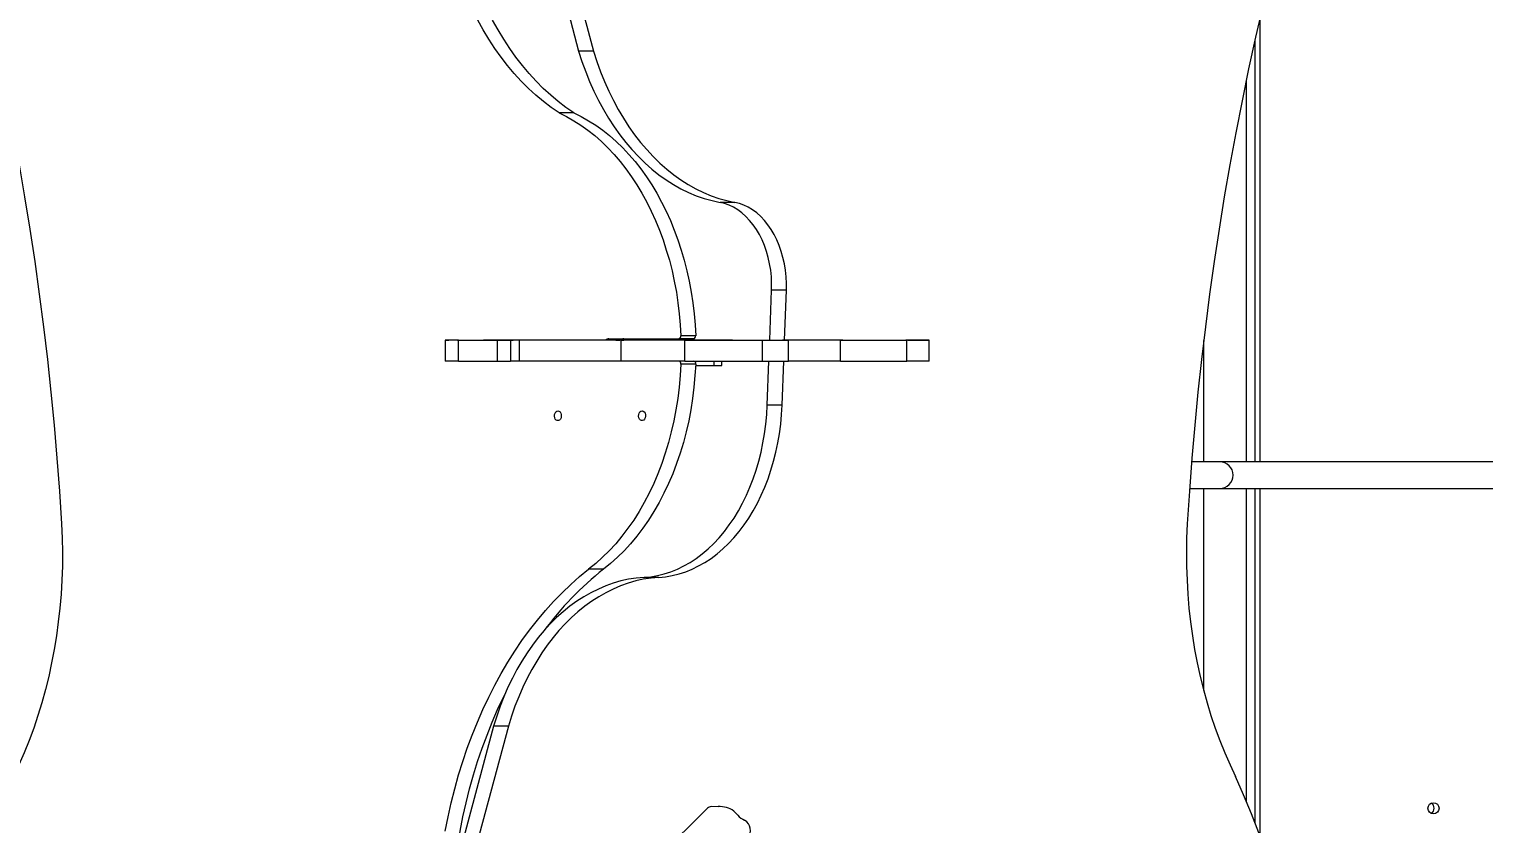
# Model space of a CAD drawing. Header units: millimetres. Extents: x 10665 to 29906, y -6125 to 7364.
# Drawn here: x 23502 to 24541, y 1129 to 1697 of the extents above; entities that cross this region are included whole.
import ezdxf

# ---------------------------------------------------------------- set-up
doc = ezdxf.new("R2010")
doc.units = ezdxf.units.MM
for name, color, linetype in [('DIKOM_ОБЪЕКТ', 7, 'Continuous'), ('DIKOM_РАЗМЕР_ЗОНА', 7, 'Continuous'), ('DIKOM_РАЗМЕР_ОБЪЕКТА', 7, 'Continuous')]:
    doc.layers.add(name, color=color, linetype=linetype)
doc.styles.add('style1', font='arial.ttf', dxfattribs={"width": 0.8})
doc.dimstyles.new('1-50', dxfattribs={"dimtxt": 300, "dimasz": 200, "dimexe": 100, "dimexo": 0, "dimgap": 100, "dimtad": 1, "dimdec": 0, "dimtxsty": 'style1', "dimcen": 0, "dimclrd": 7, "dimclre": 7, "dimadec": 1, "dimazin": 2, "dimtfac": 1, "dimtdec": 0, "dimtmove": 1, "dimatfit": 3, "dimfxl": 0, "dimlwd": 25, "dimlwe": 18, "dimarcsym": 0})

# ---------------------------------------------------------------- blocks, each defined once
blk = doc.blocks.new('*D16')
at = {"layer": 'Defpoints', "color": 0, "transparency": 16777216}
for p in [(12665, 4926.5), (12665, 1146.9), (26947.7, -1821.9)]:
    blk.add_point(p, dxfattribs=at)
at = {"layer": 'DIKOM_РАЗМЕР_ОБЪЕКТА', "color": 7, "lineweight": 18, "transparency": 16777216}
for p, q in [((12665, 1146.9), (12665, 5026.5)), ((26947.7, -1821.9), (26947.7, 5026.5))]:
    blk.add_line(p, q, dxfattribs=at)
at = {"layer": 'DIKOM_РАЗМЕР_ОБЪЕКТА', "color": 7, "lineweight": 25, "transparency": 16777216}
blk.add_line((26747.7, 4926.5), (12865, 4926.5), dxfattribs=at)
at = {"layer": 'DIKOM_РАЗМЕР_ОБЪЕКТА', "color": 7, "transparency": 16777216}
for points in [[(12865, 4959.9), (12865, 4893.2), (12665, 4926.5)], [(26747.7, 4959.9), (26747.7, 4893.2), (26947.7, 4926.5)]]:
    blk.add_solid(points, dxfattribs=at)
at = {"layer": 'DIKOM_РАЗМЕР_ОБЪЕКТА', "color": 0, "transparency": 16777216, "insert": (21497, 5179.8), "char_height": 300, "attachment_point": 5, "style": 'style1'}
blk.add_mtext('14300', dxfattribs=at)
blk = doc.blocks.new('*D15')
at = {"layer": 'Defpoints', "color": 0, "transparency": 16777216}
for p in [(20416.8, 4419), (19675.9, -4001.4), (28567.5, -4001.4)]:
    blk.add_point(p, dxfattribs=at)
at = {"layer": 'DIKOM_РАЗМЕР_ОБЪЕКТА', "color": 7, "lineweight": 18, "transparency": 16777216}
for p, q in [((20416.8, 4419), (28667.5, 4419)), ((19675.9, -4001.4), (28667.5, -4001.4))]:
    blk.add_line(p, q, dxfattribs=at)
at = {"layer": 'DIKOM_РАЗМЕР_ОБЪЕКТА', "color": 7, "lineweight": 25, "transparency": 16777216}
blk.add_line((28567.5, 4219), (28567.5, -3801.4), dxfattribs=at)
at = {"layer": 'DIKOM_РАЗМЕР_ОБЪЕКТА', "color": 7, "transparency": 16777216}
for points in [[(28534.2, 4219), (28600.8, 4219), (28567.5, 4419)], [(28534.2, -3801.4), (28600.8, -3801.4), (28567.5, -4001.4)]]:
    blk.add_solid(points, dxfattribs=at)
at = {"layer": 'DIKOM_РАЗМЕР_ОБЪЕКТА', "color": 0, "transparency": 16777216, "insert": (28248, -1553.3), "char_height": 300, "attachment_point": 5, "rotation": 90, "style": 'style1'}
blk.add_mtext('8400', dxfattribs=at)
blk = doc.blocks.new('*D14')
at = {"layer": 'Defpoints', "color": 0, "transparency": 16777216}
for p in [(28947.7, 6914), (10665, 1629.9), (28947.7, -1535.4)]:
    blk.add_point(p, dxfattribs=at)
at = {"layer": 'DIKOM_РАЗМЕР_ЗОНА', "color": 7, "lineweight": 18, "transparency": 16777216}
for p, q in [((10665, 1629.9), (10665, 7014)), ((28947.7, -1535.4), (28947.7, 7014))]:
    blk.add_line(p, q, dxfattribs=at)
at = {"layer": 'DIKOM_РАЗМЕР_ЗОНА', "color": 7, "lineweight": 25, "transparency": 16777216}
blk.add_line((10865, 6914), (28747.7, 6914), dxfattribs=at)
at = {"layer": 'DIKOM_РАЗМЕР_ЗОНА', "color": 7, "transparency": 16777216}
for points in [[(10865, 6947.4), (10865, 6880.7), (10665, 6914)], [(28747.7, 6947.4), (28747.7, 6880.7), (28947.7, 6914)]]:
    blk.add_solid(points, dxfattribs=at)
at = {"layer": 'DIKOM_РАЗМЕР_ЗОНА', "color": 0, "transparency": 16777216, "insert": (21431.5, 7167.3), "char_height": 300, "attachment_point": 5, "style": 'style1'}
blk.add_mtext('18300', dxfattribs=at)
blk = doc.blocks.new('*D13')
at = {"layer": 'Defpoints', "color": 0, "transparency": 16777216}
for p in [(20470.8, 6542.6), (29806, 6542.6), (19621.9, -6125)]:
    blk.add_point(p, dxfattribs=at)
at = {"layer": 'DIKOM_РАЗМЕР_ЗОНА', "color": 7, "lineweight": 18, "transparency": 16777216}
for p, q in [((20470.8, 6542.6), (29906, 6542.6)), ((19621.9, -6125), (29906, -6125))]:
    blk.add_line(p, q, dxfattribs=at)
at = {"layer": 'DIKOM_РАЗМЕР_ЗОНА', "color": 7, "lineweight": 25, "transparency": 16777216}
blk.add_line((29806, -5925), (29806, 6342.6), dxfattribs=at)
at = {"layer": 'DIKOM_РАЗМЕР_ЗОНА', "color": 7, "transparency": 16777216}
for points in [[(29772.7, 6342.6), (29839.3, 6342.6), (29806, 6542.6)], [(29772.7, -5925), (29839.3, -5925), (29806, -6125)]]:
    blk.add_solid(points, dxfattribs=at)
at = {"layer": 'DIKOM_РАЗМЕР_ЗОНА', "color": 0, "transparency": 16777216, "insert": (29552.8, 208.8), "char_height": 300, "attachment_point": 5, "rotation": 90, "style": 'style1'}
blk.add_mtext('12650', dxfattribs=at)

msp = doc.modelspace()

# ---------------------------------------------------------------- linework, layer by layer
at = {"layer": 'DIKOM_ОБЪЕКТ', "color": 7, "linetype": 'Continuous', "lineweight": 15}
for p, q in [((23828.7, 1931.6), (23894.1, 1681.5)), ((23839.3, 1931.6), (23904.7, 1681.5)), ((24381, 1704.8), (24381, 1388.1)), ((24377.3, 1688.6), (24377.3, 1388.1)), ((24377.6, 1388.1), (24377.6, 1689.9)), ((23904.7, 1681.5), (23894.1, 1681.5)), ((24371.3, 1388.1), (24371.3, 1660.9)), ((23890.8, 1637.4), (23880.2, 1637.4)), ((24005.8, 1573.4), (23995.2, 1573.4)), ((24030.7, 1475), (24032, 1510.8)), ((24042.6, 1510.8), (24032, 1510.8)), ((24041.3, 1475), (24042.6, 1510.8)), ((23977.8, 1478.1), (23967.2, 1478.1)), ((23798.7, 1475), (23798.7, 1460)), ((23807.7, 1475), (23805.6, 1475)), ((23807.7, 1475), (23818.2, 1475)), ((23808.3, 1475), (23836.1, 1475)), ((23808.3, 1460), (23808.3, 1475)), ((23818.2, 1475), (23823.2, 1475)), ((23823.2, 1475), (23826.1, 1475)), ((23912.3, 1475), (23826.1, 1475)), ((23836.1, 1460), (23836.1, 1475)), ((23845.6, 1475), (23845.6, 1460)), ((23852, 1460), (23852, 1475)), ((23915.8, 1476), (23965.8, 1476)), ((23920.7, 1475), (23923.6, 1475)), ((23925.3, 1475), (23923.6, 1475)), ((23924, 1475), (23926.5, 1475)), ((23924.6, 1460), (23924.6, 1475)), ((23946.4, 1475), (23926.5, 1475)), ((23976.4, 1476), (23965.8, 1476)), ((23970, 1460), (23970, 1475)), ((24025.5, 1475), (24044.1, 1475)), ((24025.5, 1460), (24025.5, 1475)), ((24044.1, 1460), (24044.1, 1475)), ((24081.4, 1475), (24128.8, 1475)), ((24081.4, 1460), (24081.4, 1475)), ((24135.9, 1475), (24127.9, 1475)), ((24128.8, 1460), (24128.8, 1475)), ((24143, 1475), (24132.1, 1475)), ((24132.8, 1475), (24140.1, 1475)), ((24132.8, 1475), (24132.8, 1475)), ((24140.1, 1475), (24140.1, 1475)), ((24143.4, 1475), (24143.4, 1475)), ((24144.7, 1460), (24144.7, 1475)), ((24340.8, 1388.1), (24340.8, 1474.8)), ((23808.3, 1460), (23836.1, 1460)), ((23977.8, 1457.9), (23967.2, 1457.9)), ((23977.8, 1457), (23991.1, 1457)), ((23991.1, 1457), (23991.1, 1460)), ((23996.4, 1457), (23996.4, 1460)), ((24025.5, 1460), (24044.1, 1460)), ((24029, 1428.6), (24030.1, 1460)), ((24039.6, 1428.6), (24040.7, 1460)), ((24081.4, 1460), (24128.8, 1460)), ((24039.6, 1428.6), (24029, 1428.6)), ((24352.3, 1388.1), (24332.2, 1388.1)), ((24699.4, 1388.1), (24352.3, 1388.1)), ((24330.7, 1369.1), (24352.3, 1369.1)), ((24340.8, 1224.7), (24340.8, 1369.1)), ((24352.3, 1369.1), (24699.4, 1369.1)), ((24371.3, 1145.5), (24371.3, 1369.1)), ((24377.3, 1369.1), (24377.3, 1130.7)), ((24377.6, 1130), (24377.6, 1369.1)), ((24381, 1369.1), (24381, 1121.1)), ((23911.9, 1311.4), (23901.3, 1311.4)), ((23951.5, 1305.5), (23940.9, 1305.5)), ((23833.4, 1199.3), (23798, 1067.8)), ((23844, 1199.3), (23808.6, 1067.8)), ((23844, 1199.3), (23833.4, 1199.3)), ((23915.7, 1070.8), (23986.3, 1140.6)), ((23993.9, 1141.7), (23988.9, 1141.8)), ((24005.1, 1138.6), (24007.9, 1135.6))]:
    msp.add_line(p, q, dxfattribs=at)
at = {"layer": 'DIKOM_ОБЪЕКТ', "color": 7, "linetype": 'Continuous', "lineweight": 15, "flags": 128}
for points in [[(24402.8, 1790.5), (24400.1, 1780.8), (24394.2, 1758.6), (24388.5, 1736.3), (24383.1, 1713.9), (24377.9, 1691.4), (24372.9, 1668.8), (24368.2, 1646), (24363.7, 1623.2), (24359.5, 1600.3), (24355.5, 1577.3), (24351.8, 1554.2), (24348.2, 1531.1), (24345, 1507.8), (24342, 1484.5), (24339.2, 1461.2), (24336.7, 1437.8), (24334.4, 1414.3), (24332.4, 1390.8), (24330.6, 1367.2), (24329.1, 1343.7)], [(23464, 1741.4), (23465.3, 1736.3), (23470.7, 1713.9), (23475.9, 1691.4), (23480.9, 1668.8), (23485.6, 1646.1), (23490.1, 1623.2), (23494.3, 1600.3), (23498.3, 1577.3), (23502.1, 1554.2), (23505.6, 1531.1), (23508.8, 1507.8), (23511.9, 1484.5), (23514.6, 1461.2), (23517.1, 1437.8), (23519.4, 1414.3), (23521.4, 1390.8), (23523.2, 1367.2), (23524.7, 1343.7)], [(23880.2, 1637.4), (23874.5, 1641.3), (23869, 1645.5), (23863.6, 1650), (23858.3, 1654.9), (23853.2, 1660), (23848.2, 1665.5), (23843.4, 1671.2), (23838.8, 1677.2), (23834.4, 1683.4), (23830.1, 1690), (23826, 1696.7), (23822.1, 1703.7)], [(23890.8, 1637.4), (23885.1, 1641.3), (23879.6, 1645.5), (23874.2, 1650), (23868.9, 1654.9), (23863.8, 1660), (23858.8, 1665.5), (23854, 1671.2), (23849.4, 1677.2), (23844.9, 1683.4), (23840.7, 1690), (23836.6, 1696.7), (23832.7, 1703.7)], [(23894.1, 1681.5), (23896.5, 1674.1), (23899.2, 1666.8), (23902, 1659.8), (23905.1, 1652.9), (23908.4, 1646.2), (23911.9, 1639.7), (23915.6, 1633.5), (23919.5, 1627.5), (23923.6, 1621.8), (23927.8, 1616.3), (23932.3, 1611.1), (23936.9, 1606.2), (23941.6, 1601.5), (23946.5, 1597.2), (23951.5, 1593.2), (23956.7, 1589.6), (23961.9, 1586.2), (23967.3, 1583.2), (23972.7, 1580.5), (23978.2, 1578.2), (23983.8, 1576.3), (23989.5, 1574.7), (23995.2, 1573.4)], [(23904.7, 1681.5), (23907.1, 1674.1), (23909.8, 1666.8), (23912.6, 1659.8), (23915.7, 1652.9), (23919, 1646.2), (23922.5, 1639.7), (23926.2, 1633.5), (23930.1, 1627.5), (23934.2, 1621.8), (23938.4, 1616.3), (23942.9, 1611.1), (23947.5, 1606.2), (23952.2, 1601.5), (23957.1, 1597.2), (23962.1, 1593.2), (23967.2, 1589.6), (23972.5, 1586.2), (23977.9, 1583.2), (23983.3, 1580.5), (23988.8, 1578.2), (23994.4, 1576.3), (24000.1, 1574.7), (24005.8, 1573.4)], [(23880.2, 1637.4), (23885.5, 1634.8), (23890.7, 1631.8), (23895.8, 1628.6), (23900.8, 1625), (23905.7, 1621.1), (23910.4, 1616.9), (23915.1, 1612.4), (23919.5, 1607.7), (23923.9, 1602.6), (23928, 1597.3), (23932, 1591.7), (23935.8, 1585.9), (23939.4, 1579.9), (23942.9, 1573.6), (23946.1, 1567.1), (23949.1, 1560.5), (23951.9, 1553.6), (23954.5, 1546.6), (23956.8, 1539.4), (23959, 1532.1), (23960.9, 1524.6), (23962.5, 1517.1), (23964, 1509.4), (23965.1, 1501.7), (23966.1, 1493.9), (23966.8, 1486), (23967.2, 1478.1)], [(23890.8, 1637.4), (23896.1, 1634.8), (23901.3, 1631.8), (23906.4, 1628.6), (23911.4, 1625), (23916.3, 1621.1), (23921, 1616.9), (23925.7, 1612.4), (23930.1, 1607.7), (23934.5, 1602.6), (23938.6, 1597.3), (23942.6, 1591.7), (23946.4, 1585.9), (23950, 1579.9), (23953.4, 1573.6), (23956.7, 1567.1), (23959.7, 1560.5), (23962.5, 1553.6), (23965.1, 1546.6), (23967.4, 1539.4), (23969.6, 1532.1), (23971.5, 1524.6), (23973.1, 1517.1), (23974.6, 1509.4), (23975.7, 1501.7), (23976.7, 1493.9), (23977.4, 1486), (23977.8, 1478.1)], [(24032, 1510.8), (24032.1, 1515.5), (24031.9, 1520.2), (24031.4, 1524.9), (24030.6, 1529.5), (24029.6, 1534), (24028.4, 1538.3), (24026.9, 1542.6), (24025.2, 1546.6), (24023.3, 1550.4), (24021.2, 1554.1), (24018.9, 1557.4), (24016.3, 1560.5), (24013.7, 1563.4), (24010.9, 1565.9), (24007.9, 1568.1), (24004.8, 1569.9), (24001.7, 1571.5), (23998.5, 1572.6), (23995.2, 1573.4)], [(24042.6, 1510.8), (24042.7, 1515.5), (24042.4, 1520.2), (24042, 1524.9), (24041.2, 1529.5), (24040.2, 1534), (24039, 1538.3), (24037.5, 1542.6), (24035.8, 1546.6), (24033.9, 1550.4), (24031.8, 1554.1), (24029.4, 1557.4), (24026.9, 1560.5), (24024.3, 1563.4), (24021.4, 1565.9), (24018.5, 1568.1), (24015.4, 1569.9), (24012.3, 1571.5), (24009, 1572.6), (24005.8, 1573.4)], [(23808.3, 1475), (23805.9, 1475), (23803.8, 1475), (23802, 1475), (23800.7, 1475), (23799.6, 1475), (23799, 1475), (23798.7, 1475), (23798.8, 1475), (23799.3, 1475), (23800.2, 1475), (23801.4, 1475)], [(23805.6, 1475), (23805.2, 1475), (23804.8, 1475), (23804.4, 1475), (23803.9, 1475), (23803.3, 1475), (23802.7, 1475), (23802.1, 1475), (23801.4, 1475)], [(23836.1, 1475), (23838.7, 1475), (23841, 1475), (23842.9, 1475), (23844.5, 1475), (23845.7, 1475), (23846.6, 1475), (23847.2, 1475), (23847.4, 1475), (23847.2, 1475), (23846.6, 1475)], [(23852, 1475), (23850, 1475), (23848.3, 1475), (23847.1, 1475), (23846.2, 1475), (23845.7, 1475), (23845.6, 1475), (23845.9, 1475), (23846.6, 1475)], [(23924.6, 1475), (23918, 1475), (23911.5, 1475), (23905.1, 1475), (23899, 1475), (23893.1, 1475), (23887.4, 1475), (23881.9, 1475), (23876.7, 1475), (23871.8, 1475), (23867.2, 1475), (23862.9, 1475), (23858.9, 1475), (23855.3, 1475), (23852, 1475)], [(23920.7, 1475), (23919.8, 1475), (23918.8, 1475), (23917.7, 1475), (23916.5, 1475), (23915.3, 1475), (23914.2, 1475), (23913.2, 1475), (23912.3, 1475)], [(23970, 1475), (23965.8, 1475), (23961.5, 1475), (23957, 1475), (23952.4, 1475), (23947.7, 1475), (23943, 1475), (23938.4, 1475), (23933.7, 1475), (23929.1, 1475), (23924.6, 1475)], [(24004, 1475), (23999.8, 1475), (23995.5, 1475), (23991, 1475), (23986.5, 1475), (23981.9, 1475), (23977.2, 1475), (23972.6, 1475), (23968, 1475), (23963.4, 1475), (23958.9, 1475), (23954.6, 1475), (23950.4, 1475), (23946.4, 1475)], [(23970, 1475), (23974, 1475), (23978.1, 1475), (23982.4, 1475), (23986.7, 1475), (23991.2, 1475), (23995.6, 1475), (24000.1, 1475), (24004.6, 1475), (24009, 1475), (24013.3, 1475), (24017.5, 1475), (24021.6, 1475), (24025.5, 1475)], [(23980.1, 1475), (23980.8, 1475), (23981.1, 1475), (23981.1, 1475), (23980.7, 1475), (23979.9, 1475), (23978.9, 1475), (23977.8, 1475), (23976.7, 1475), (23975.6, 1475), (23974.8, 1475), (23974.3, 1475), (23974.2, 1475), (23974.4, 1475), (23975, 1475), (23975.9, 1475), (23976.9, 1475), (23978.1, 1475), (23979.2, 1475), (23980.1, 1475)], [(24004, 1475), (24007.4, 1475), (24010.8, 1475), (24014.2, 1475), (24017.6, 1475), (24020.9, 1475), (24024, 1475), (24027.1, 1475), (24029.9, 1475), (24032.5, 1475), (24034.8, 1475), (24036.8, 1475), (24038.5, 1475), (24039.9, 1475)], [(24082.9, 1475), (24078.4, 1475), (24073.9, 1475), (24069.6, 1475), (24065.4, 1475), (24061.4, 1475), (24057.5, 1475), (24053.9, 1475), (24050.6, 1475), (24047.5, 1475), (24044.6, 1475), (24042.1, 1475), (24039.9, 1475)], [(24081.4, 1475), (24078.3, 1475), (24075, 1475), (24071.7, 1475), (24068.2, 1475), (24064.6, 1475), (24061, 1475), (24057.5, 1475), (24054, 1475), (24050.6, 1475), (24047.3, 1475), (24044.1, 1475)], [(24082.9, 1475), (24087.9, 1475), (24092.9, 1475), (24097.7, 1475), (24102.3, 1475), (24106.7, 1475), (24110.9, 1475), (24114.9, 1475), (24118.6, 1475), (24122, 1475), (24125.1, 1475), (24127.9, 1475)], [(24143, 1475), (24143.9, 1475), (24144.4, 1475), (24144.6, 1475), (24144.5, 1475), (24144, 1475), (24143.2, 1475), (24142, 1475), (24140.5, 1475), (24138.7, 1475), (24136.6, 1475), (24134.2, 1475), (24131.6, 1475), (24128.8, 1475)], [(24132.1, 1475), (24130.9, 1475), (24130, 1475), (24129.6, 1475), (24129.5, 1475), (24129.7, 1475), (24130.4, 1475), (24131.4, 1475), (24132.8, 1475)], [(24135.9, 1475), (24138, 1475), (24139.7, 1475), (24141.1, 1475), (24142.2, 1475), (24143, 1475), (24143.3, 1475), (24143.4, 1475), (24143.1, 1475), (24142.4, 1475), (24141.4, 1475), (24140.1, 1475)], [(23808.3, 1460), (23805.9, 1460), (23803.8, 1460), (23802, 1460), (23800.7, 1460), (23799.6, 1460), (23799, 1460), (23798.7, 1460), (23798.7, 1460)], [(23836.1, 1460), (23838.7, 1460), (23841, 1460), (23842.9, 1460), (23844.5, 1460), (23845.6, 1460)], [(23852, 1460), (23850, 1460), (23848.3, 1460), (23847.1, 1460), (23846.2, 1460), (23845.7, 1460), (23845.6, 1460)], [(23924.6, 1460), (23918, 1460), (23911.5, 1460), (23905.1, 1460), (23899, 1460), (23893.1, 1460), (23887.4, 1460), (23881.9, 1460), (23876.7, 1460), (23871.8, 1460), (23867.2, 1460), (23862.9, 1460), (23858.9, 1460), (23855.3, 1460), (23852, 1460)], [(23967.2, 1457.9), (23966.8, 1449.7), (23966, 1441.5), (23965, 1433.4), (23963.7, 1425.3), (23962.2, 1417.4), (23960.4, 1409.5), (23958.4, 1401.8), (23956.1, 1394.2), (23953.6, 1386.8), (23950.8, 1379.6), (23947.8, 1372.5), (23944.5, 1365.6), (23941, 1359), (23937.4, 1352.6), (23933.5, 1346.5), (23929.4, 1340.6), (23925.1, 1335), (23920.7, 1329.6), (23916.1, 1324.6), (23911.3, 1319.9), (23906.4, 1315.5), (23901.3, 1311.4)], [(23977.8, 1457.9), (23977.3, 1449.7), (23976.6, 1441.5), (23975.6, 1433.4), (23974.3, 1425.3), (23972.8, 1417.4), (23971, 1409.5), (23969, 1401.8), (23966.7, 1394.2), (23964.1, 1386.8), (23961.4, 1379.6), (23958.3, 1372.5), (23955.1, 1365.6), (23951.6, 1359), (23948, 1352.6), (23944.1, 1346.5), (23940, 1340.6), (23935.7, 1335), (23931.3, 1329.6), (23926.7, 1324.6), (23921.9, 1319.9), (23916.9, 1315.5), (23911.9, 1311.4)], [(23970, 1460), (23965.8, 1460), (23961.5, 1460), (23957, 1460), (23952.4, 1460), (23947.7, 1460), (23943, 1460), (23938.4, 1460), (23933.7, 1460), (23929.1, 1460), (23924.6, 1460)], [(23970, 1460), (23974, 1460), (23978.1, 1460), (23982.4, 1460), (23986.7, 1460), (23991.2, 1460), (23995.6, 1460), (24000.1, 1460), (24004.6, 1460), (24009, 1460), (24013.3, 1460), (24017.5, 1460), (24021.6, 1460), (24025.5, 1460)], [(23991.1, 1457), (23992.8, 1457), (23994.2, 1457), (23995.2, 1457), (23995.9, 1457), (23996.3, 1457), (23996.4, 1457)], [(24081.4, 1460), (24078.3, 1460), (24075, 1460), (24071.7, 1460), (24068.2, 1460), (24064.6, 1460), (24061, 1460), (24057.5, 1460), (24054, 1460), (24050.6, 1460), (24047.3, 1460), (24044.1, 1460)], [(24144.7, 1460), (24144.5, 1460), (24144, 1460), (24143.2, 1460), (24142, 1460), (24140.5, 1460), (24138.7, 1460), (24136.6, 1460), (24134.2, 1460), (24131.6, 1460), (24128.8, 1460)], [(23879.3, 1424.5), (23880.1, 1424.3), (23880.9, 1423.8), (23881.4, 1422.9), (23881.7, 1421.9), (23881.8, 1420.7), (23881.6, 1419.6), (23881.2, 1418.6), (23880.5, 1417.9), (23879.7, 1417.5), (23878.9, 1417.5), (23878.2, 1417.9), (23877.5, 1418.6), (23877.1, 1419.6), (23876.9, 1420.7), (23876.9, 1421.9), (23877.3, 1422.9), (23877.8, 1423.8), (23878.5, 1424.3), (23879.3, 1424.5)], [(23939.5, 1424.5), (23940.3, 1424.3), (23941, 1423.8), (23941.6, 1422.9), (23941.9, 1421.9), (23942, 1420.7), (23941.8, 1419.6), (23941.3, 1418.6), (23940.7, 1417.9), (23939.9, 1417.5), (23939.1, 1417.5), (23938.3, 1417.9), (23937.7, 1418.6), (23937.2, 1419.6), (23937, 1420.7), (23937.1, 1421.9), (23937.4, 1422.9), (23938, 1423.8), (23938.7, 1424.3), (23939.5, 1424.5)], [(23940.9, 1305.5), (23945.7, 1306), (23950.5, 1306.8), (23955.3, 1308), (23960.1, 1309.5), (23964.7, 1311.4), (23969.3, 1313.7), (23973.8, 1316.2), (23978.2, 1319.1), (23982.5, 1322.4), (23986.7, 1325.9), (23990.7, 1329.7), (23994.5, 1333.9), (23998.3, 1338.3), (24001.8, 1343), (24005.2, 1347.9), (24008.3, 1353.1), (24011.3, 1358.6), (24014.1, 1364.2), (24016.6, 1370), (24018.9, 1376), (24021, 1382.2), (24022.9, 1388.6), (24024.5, 1395), (24025.9, 1401.6), (24027.1, 1408.2), (24028, 1415), (24028.6, 1421.8), (24029, 1428.6)], [(23951.5, 1305.5), (23956.3, 1306), (23961.1, 1306.8), (23965.9, 1308), (23970.7, 1309.5), (23975.3, 1311.4), (23979.9, 1313.7), (23984.4, 1316.2), (23988.8, 1319.1), (23993.1, 1322.4), (23997.2, 1325.9), (24001.3, 1329.7), (24005.1, 1333.9), (24008.8, 1338.3), (24012.4, 1343), (24015.7, 1347.9), (24018.9, 1353.1), (24021.9, 1358.6), (24024.7, 1364.2), (24027.2, 1370), (24029.5, 1376), (24031.6, 1382.2), (24033.5, 1388.6), (24035.1, 1395), (24036.5, 1401.6), (24037.7, 1408.2), (24038.6, 1415), (24039.2, 1421.8), (24039.6, 1428.6)], [(23524.7, 1343.7), (23525.2, 1333.6), (23525.4, 1323.6), (23525.3, 1313.6), (23525, 1303.6), (23524.4, 1293.6), (23523.5, 1283.6), (23522.4, 1273.7), (23521.1, 1263.9), (23519.5, 1254.1), (23517.6, 1244.4), (23515.6, 1234.8), (23513.2, 1225.4), (23510.6, 1216), (23507.8, 1206.8), (23504.8, 1197.8), (23501.5, 1188.9), (23498, 1180.2), (23494.2, 1171.6), (23490.3, 1163.3)], [(24329.1, 1343.7), (24328.6, 1333.6), (24328.5, 1323.6), (24328.5, 1313.6), (24328.9, 1303.6), (24329.4, 1293.6), (24330.3, 1283.6), (24331.4, 1273.7), (24332.7, 1263.9), (24334.3, 1254.1), (24336.2, 1244.4), (24338.3, 1234.8), (24340.6, 1225.4), (24343.2, 1216), (24346, 1206.8), (24349.1, 1197.8), (24352.3, 1188.9), (24355.9, 1180.2), (24359.6, 1171.6), (24363.5, 1163.3)], [(23798.9, 1124.3), (23800.9, 1134.5), (23803.2, 1144.6), (23805.7, 1154.5), (23808.4, 1164.4), (23811.4, 1174), (23814.6, 1183.6), (23818.1, 1192.9), (23821.8, 1202.1), (23825.7, 1211.1), (23829.9, 1219.9), (23834.2, 1228.5), (23838.8, 1236.8), (23843.6, 1245), (23848.6, 1252.8), (23853.7, 1260.5), (23859.1, 1267.8), (23864.7, 1274.9), (23870.4, 1281.8), (23876.2, 1288.3), (23882.3, 1294.5), (23888.5, 1300.5), (23894.8, 1306.1), (23901.3, 1311.4)], [(23940.9, 1305.5), (23935.4, 1305), (23929.8, 1304.2), (23924.4, 1303), (23918.9, 1301.4), (23913.6, 1299.5), (23908.3, 1297.2), (23903, 1294.6), (23897.9, 1291.7), (23892.9, 1288.5), (23887.9, 1284.9), (23883.1, 1281), (23878.4, 1276.8), (23873.9, 1272.3), (23869.5, 1267.6), (23865.3, 1262.5), (23861.2, 1257.2), (23857.3, 1251.6), (23853.6, 1245.8), (23850.1, 1239.7), (23846.8, 1233.5), (23843.7, 1227), (23840.8, 1220.3), (23838.1, 1213.5), (23835.7, 1206.5), (23833.4, 1199.3)], [(23951.5, 1305.5), (23945.9, 1305), (23940.4, 1304.2), (23935, 1303), (23929.5, 1301.4), (23924.2, 1299.5), (23918.9, 1297.2), (23913.6, 1294.6), (23908.5, 1291.7), (23903.5, 1288.5), (23898.5, 1284.9), (23893.7, 1281), (23889, 1276.8), (23884.5, 1272.3), (23880.1, 1267.6), (23875.9, 1262.5), (23871.8, 1257.2), (23867.9, 1251.6), (23864.2, 1245.8), (23860.7, 1239.7), (23857.4, 1233.5), (23854.3, 1227), (23851.4, 1220.3), (23848.7, 1213.5), (23846.3, 1206.5), (23844, 1199.3)], [(23805.1, 1094.2), (23806.3, 1103.7), (23807.8, 1114), (23809.5, 1124.3), (23811.5, 1134.5), (23813.8, 1144.6), (23816.3, 1154.5), (23819, 1164.4), (23822, 1174), (23825.2, 1183.6), (23828.7, 1192.9), (23832.4, 1202.1), (23836.3, 1211.1), (23840.5, 1219.9), (23841.5, 1221.9)], [(24385.7, 1107.9), (24385.2, 1109.3), (24380.2, 1123.1), (24374.9, 1136.7), (24369.3, 1150.1), (24363.5, 1163.3)], [(24010.6, 1111.4), (24012.5, 1113.8), (24014, 1116.2), (24015.2, 1118.4), (24016.1, 1120.6), (24016.7, 1122.7), (24016.9, 1124.6), (24016.8, 1126.4), (24016.3, 1128.1), (24015.5, 1129.6), (24014.3, 1130.9), (24012.8, 1132.1)]]:
    msp.add_lwpolyline(points, dxfattribs=at)
at = {"layer": 'DIKOM_ОБЪЕКТ', "color": 7, "linetype": 'Continuous', "lineweight": 15}
msp.add_circle((24505, 1140.6), 3.98, dxfattribs=at)
for centre, radius, start, end in [((23965.4, 1477.8), 1.82, 281.9907, 10.4471), ((23976, 1477.8), 1.82, 281.9908, 10.4469), ((23915.9, 1472.6), 3.44, 91.3208, 134.8103), ((23926.5, 1472.6), 3.44, 91.3184, 134.8205), ((23965.4, 1458.2), 1.85, 349.9668, 74.8577), ((23976, 1458.2), 1.85, 349.9794, 74.7885), ((24352.3, 1378.6), 9.5, 270, 90), ((24059.3, 1126.3), 236.6, 128.5384, 143.4186), ((24501.5, 1140.6), 4.01, 295.7286, 64.2714), ((23989.2, 1137.6), 4.17, 94.1709, 133.758), ((23994.9, 1123.9), 17.9, 55.1676, 93.2657), ((24018.2, 1145), 14, 222.3332, 247.2776)]:
    msp.add_arc(centre, radius, start, end, dxfattribs=at)

# ---------------------------------------------------------------- dimensions: what is measured, and where the dimension line sits
at = {"layer": 'DIKOM_РАЗМЕР_ЗОНА'}
dim = msp.add_linear_dim(base=(28947.7, 6914), p1=(10665, 1629.9), p2=(28947.7, -1535.4), text='18300', dimstyle='1-50', override={"dimscale": 1, "dimtix": 0, "dimtofl": 1, "dimtmove": 1, "dimatfit": 3}, dxfattribs=at)
dim.commit()
dim.dimension.update_dxf_attribs({"geometry": '*D14', "text_midpoint": (21431.5, 6914), "dimtype": 160})
dim = msp.add_linear_dim(base=(29806, 6542.6), p1=(19621.9, -6125), p2=(20470.8, 6542.6), angle=90, text='12650', dimstyle='1-50', dxfattribs=at)
dim.commit()
dim.dimension.update_dxf_attribs({"geometry": '*D13', "text_midpoint": (29806, 208.8), "dimtype": 160})
at = {"layer": 'DIKOM_РАЗМЕР_ОБЪЕКТА'}
dim = msp.add_linear_dim(base=(12665, 4926.5), p1=(26947.7, -1821.9), p2=(12665, 1146.9), angle=180, text='14300', dimstyle='1-50', override={"dimscale": 1, "dimtix": 0, "dimtofl": 1, "dimtmove": 1, "dimatfit": 3}, dxfattribs=at)
dim.commit()
dim.dimension.update_dxf_attribs({"geometry": '*D16', "text_midpoint": (21497, 4926.5), "dimtype": 160})
dim = msp.add_linear_dim(base=(28567.5, -4001.4), p1=(20416.8, 4419), p2=(19675.9, -4001.4), angle=90, text='8400', dimstyle='1-50', dxfattribs=at)
dim.commit()
dim.dimension.update_dxf_attribs({"geometry": '*D15', "text_midpoint": (28501.1, -1553.3), "dimtype": 160})

doc.saveas('drawing.dxf')
